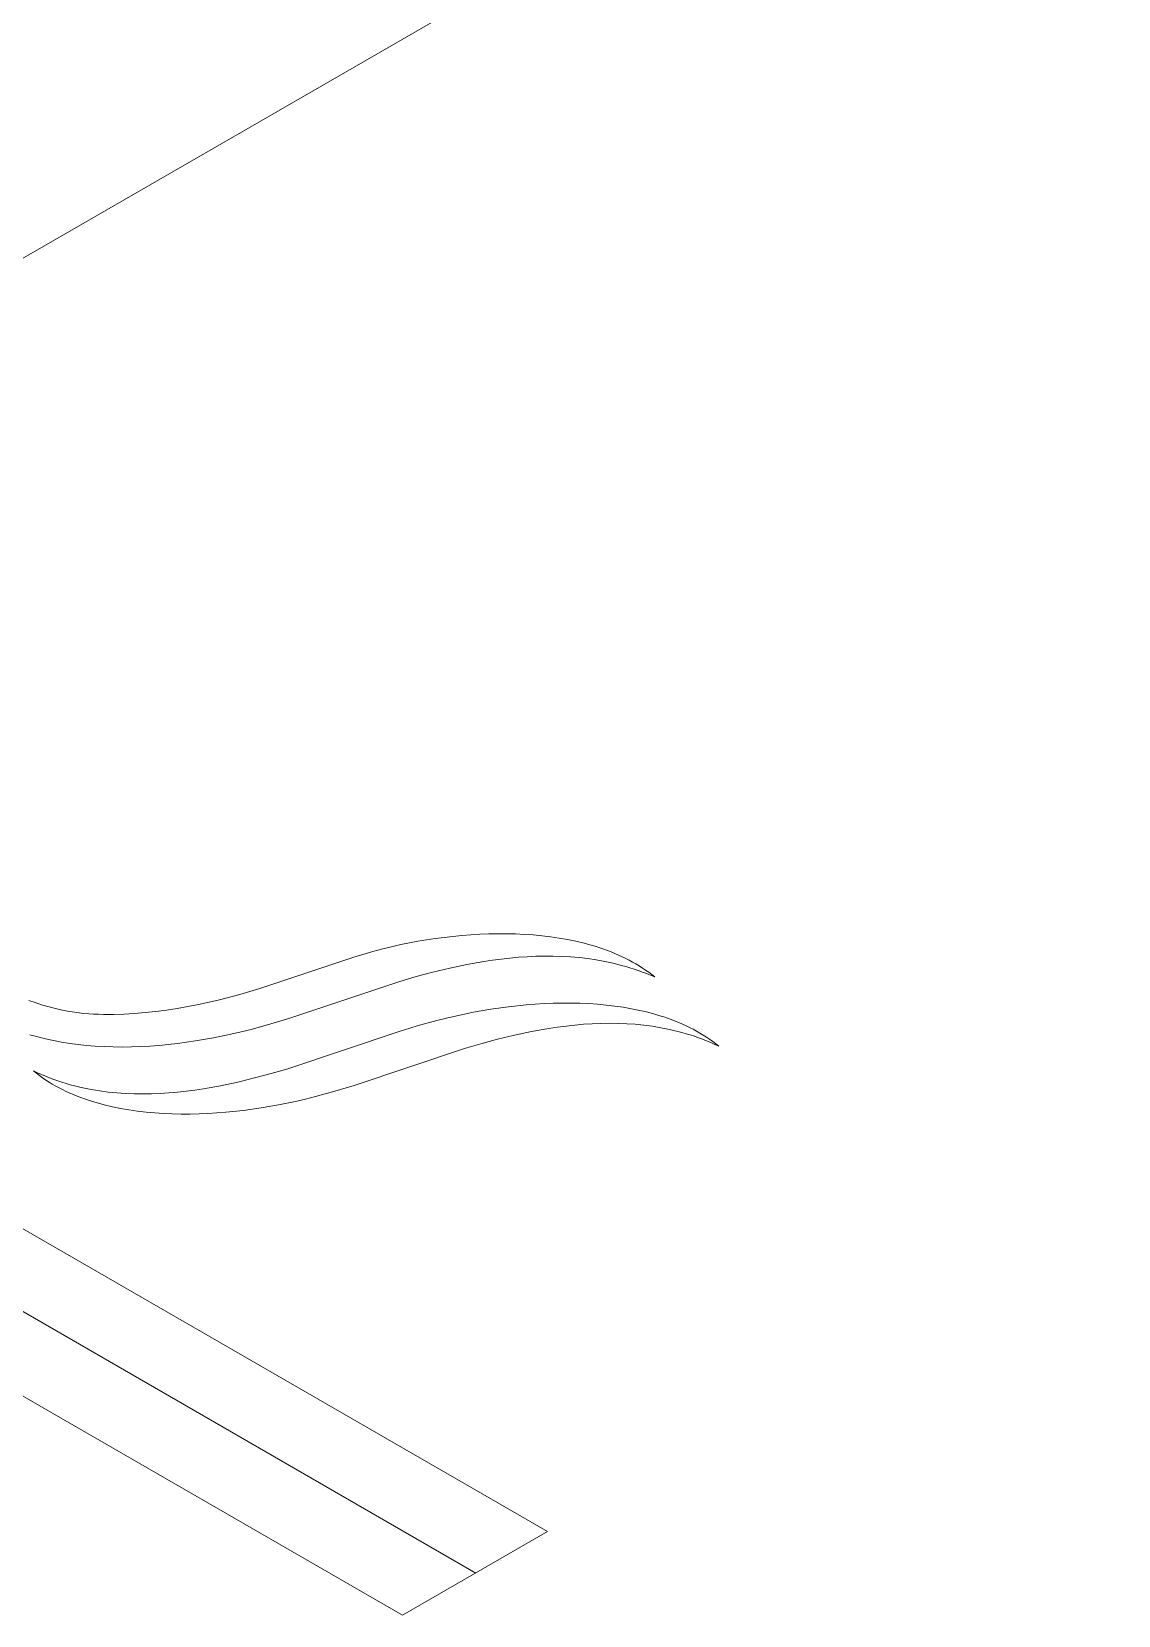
# Model space of a CAD drawing. Header units: inches. Extents: x -6.5 to 91.7, y -2.1 to 67.1.
# Drawn here: x 55.665 to 57.082, y 52.07 to 54.136 of the extents above; entities that cross this region are included whole.
import ezdxf

# ---------------------------------------------------------------- set-up
doc = ezdxf.new("R2010")
doc.units = ezdxf.units.IN
doc.layers.add('ZANO_R', color=7, linetype='Continuous', lineweight=0)

msp = doc.modelspace()

# ---------------------------------------------------------------- linework, layer by layer
at = {"layer": 'ZANO_R'}
for p, q in [((60.04864, 56.37804), (53.50333, 52.5988)), ((56.10991, 52.93612), (56.12266, 52.9395)), ((56.12266, 52.9395), (56.13565, 52.94267)), ((56.13565, 52.94267), (56.14645, 52.94509)), ((56.14645, 52.94509), (56.15742, 52.94734)), ((56.15742, 52.94734), (56.16855, 52.94942)), ((56.16855, 52.94942), (56.1798, 52.95133)), ((56.1798, 52.95133), (56.19118, 52.95305)), ((56.19118, 52.95305), (56.20266, 52.95458)), ((56.20266, 52.95458), (56.21422, 52.95591)), ((56.21422, 52.95591), (56.22584, 52.95703)), ((56.22584, 52.95703), (56.23751, 52.95794)), ((56.23751, 52.95794), (56.24921, 52.95862)), ((56.24921, 52.95862), (56.26091, 52.95908)), ((56.26091, 52.95908), (56.27261, 52.9593)), ((56.27261, 52.9593), (56.28428, 52.95928)), ((56.28428, 52.95928), (56.29591, 52.95901)), ((56.29591, 52.95901), (56.30747, 52.95848)), ((56.30747, 52.95848), (56.31896, 52.95768)), ((56.31896, 52.95768), (56.33035, 52.95662)), ((56.33035, 52.95662), (56.34162, 52.95527)), ((56.34162, 52.95527), (56.35276, 52.95363)), ((56.35276, 52.95363), (56.36375, 52.95171)), ((56.36375, 52.95171), (56.37456, 52.94948)), ((56.37456, 52.94948), (56.38519, 52.94694)), ((56.38519, 52.94694), (56.39562, 52.94408)), ((56.39562, 52.94408), (56.40075, 52.94253)), ((56.40075, 52.94253), (56.40582, 52.9409)), ((56.40582, 52.9409), (56.41083, 52.93918)), ((56.41083, 52.93918), (56.41578, 52.93739)), ((55.96253, 52.88792), (56.085, 52.92883)), ((56.085, 52.92883), (56.10991, 52.93612)), ((56.23225, 52.91913), (56.21006, 52.91445)), ((56.25462, 52.92312), (56.23225, 52.91913)), ((56.26586, 52.92482), (56.25462, 52.92312)), ((56.27713, 52.92631), (56.26586, 52.92482)), ((56.28842, 52.92757), (56.27713, 52.92631)), ((56.29972, 52.9286), (56.28842, 52.92757)), ((56.31103, 52.92938), (56.29972, 52.9286)), ((56.32234, 52.9299), (56.31103, 52.92938)), ((56.33364, 52.93014), (56.32234, 52.9299)), ((56.34494, 52.9301), (56.33364, 52.93014)), ((56.35621, 52.92977), (56.34494, 52.9301)), ((56.36747, 52.92912), (56.35621, 52.92977)), ((56.37869, 52.92815), (56.36747, 52.92912)), ((56.38987, 52.92685), (56.37869, 52.92815)), ((56.40101, 52.9252), (56.38987, 52.92685)), ((56.4121, 52.92319), (56.40101, 52.9252)), ((56.42313, 52.92081), (56.4121, 52.92319)), ((56.41578, 52.93739), (56.42066, 52.93551)), ((56.42066, 52.93551), (56.42548, 52.93354)), ((56.4341, 52.91805), (56.42313, 52.92081)), ((56.42548, 52.93354), (56.43023, 52.93148)), ((56.43023, 52.93148), (56.4349, 52.92934)), ((56.4349, 52.92934), (56.4395, 52.92711)), ((56.4395, 52.92711), (56.44403, 52.92479)), ((56.44403, 52.92479), (56.44847, 52.92239)), ((56.44847, 52.92239), (56.45284, 52.91989)), ((56.45284, 52.91989), (56.45713, 52.91729)), ((56.16644, 52.90336), (56.14512, 52.89716)), ((56.18811, 52.90916), (56.16644, 52.90336)), ((56.21006, 52.91445), (56.18811, 52.90916)), ((56.43956, 52.91652), (56.4341, 52.91805)), ((56.445, 52.91489), (56.43956, 52.91652)), ((56.45042, 52.91316), (56.445, 52.91489)), ((56.45583, 52.91133), (56.45042, 52.91316)), ((56.46121, 52.90939), (56.45583, 52.91133)), ((56.45713, 52.91729), (56.46132, 52.91461)), ((56.46657, 52.90734), (56.46121, 52.90939)), ((56.46132, 52.91461), (56.46544, 52.91183)), ((56.46544, 52.91183), (56.46946, 52.90896)), ((56.47191, 52.90519), (56.46657, 52.90734)), ((56.46946, 52.90896), (56.47339, 52.90599)), ((56.47722, 52.90292), (56.47191, 52.90519)), ((56.47339, 52.90599), (56.47722, 52.90292)), ((55.9099, 52.8733), (55.93634, 52.8802)), ((55.93634, 52.8802), (55.96253, 52.88792)), ((56.14512, 52.89716), (56.00151, 52.84926)), ((55.66126, 52.87243), (55.66947, 52.86946)), ((55.66947, 52.86946), (55.67772, 52.86673)), ((55.67772, 52.86673), (55.68605, 52.86425)), ((55.68605, 52.86425), (55.69447, 52.86202)), ((55.69447, 52.86202), (55.70303, 52.86005)), ((55.70303, 52.86005), (55.71175, 52.85835)), ((55.71175, 52.85835), (55.72066, 52.85693)), ((55.72066, 52.85693), (55.72679, 52.85614)), ((55.7992, 52.85519), (55.81302, 52.85637)), ((55.81302, 52.85637), (55.82693, 52.85791)), ((55.82693, 52.85791), (55.84089, 52.85978)), ((55.84089, 52.85978), (55.85485, 52.86196)), ((55.85485, 52.86196), (55.86878, 52.86443)), ((55.86878, 52.86443), (55.88262, 52.86716)), ((55.88262, 52.86716), (55.89635, 52.87012)), ((55.89635, 52.87012), (55.9099, 52.8733)), ((56.21921, 52.85236), (56.24123, 52.85691)), ((56.24123, 52.85691), (56.26377, 52.86082)), ((56.26377, 52.86082), (56.28669, 52.86404)), ((56.28669, 52.86404), (56.30987, 52.86649)), ((56.30987, 52.86649), (56.32151, 52.86741)), ((56.32151, 52.86741), (56.33317, 52.86811)), ((56.33317, 52.86811), (56.34483, 52.86859)), ((56.34483, 52.86859), (56.35648, 52.86884)), ((56.35648, 52.86884), (56.36809, 52.86885)), ((56.36809, 52.86885), (56.37965, 52.86861)), ((56.37965, 52.86861), (56.39114, 52.86812)), ((56.39114, 52.86812), (56.40256, 52.86736)), ((56.40256, 52.86736), (56.41387, 52.86633)), ((56.41387, 52.86633), (56.42507, 52.86501)), ((56.42507, 52.86501), (56.43614, 52.86341)), ((56.43614, 52.86341), (56.44707, 52.86152)), ((56.44707, 52.86152), (56.45783, 52.85931)), ((56.45783, 52.85931), (56.46841, 52.8568)), ((56.46841, 52.8568), (56.47879, 52.85396)), ((55.72679, 52.85614), (55.73301, 52.85547)), ((55.73301, 52.85547), (55.73933, 52.85493)), ((55.73933, 52.85493), (55.74572, 52.85451)), ((55.74572, 52.85451), (55.7522, 52.8542)), ((55.7522, 52.8542), (55.75874, 52.85402)), ((55.75874, 52.85402), (55.77202, 52.85399)), ((55.77202, 52.85399), (55.78552, 52.85438)), ((55.78552, 52.85438), (55.7992, 52.85519)), ((55.97664, 52.84163), (55.95116, 52.83455)), ((56.00151, 52.84926), (55.97664, 52.84163)), ((56.14278, 52.83137), (56.16762, 52.83898)), ((56.16762, 52.83898), (56.19303, 52.84603)), ((56.19303, 52.84603), (56.20601, 52.84929)), ((56.20601, 52.84929), (56.21921, 52.85236)), ((56.33916, 52.83581), (56.31672, 52.83181)), ((56.35043, 52.8375), (56.33916, 52.83581)), ((56.36172, 52.83896), (56.35043, 52.8375)), ((56.37302, 52.8402), (56.36172, 52.83896)), ((56.38433, 52.84119), (56.37302, 52.8402)), ((56.39564, 52.84191), (56.38433, 52.84119)), ((56.40695, 52.84236), (56.39564, 52.84191)), ((56.41824, 52.84253), (56.40695, 52.84236)), ((56.42952, 52.8424), (56.41824, 52.84253)), ((56.44076, 52.84195), (56.42952, 52.8424)), ((56.45198, 52.84118), (56.44076, 52.84195)), ((56.46315, 52.84006), (56.45198, 52.84118)), ((56.47428, 52.8386), (56.46315, 52.84006)), ((56.48535, 52.83677), (56.47428, 52.8386)), ((56.47879, 52.85396), (56.48391, 52.85242)), ((56.48391, 52.85242), (56.48897, 52.85079)), ((56.49637, 52.83456), (56.48535, 52.83677)), ((56.48897, 52.85079), (56.49397, 52.84908)), ((56.49397, 52.84908), (56.49891, 52.84729)), ((56.49891, 52.84729), (56.5038, 52.84541)), ((56.5038, 52.84541), (56.50861, 52.84344)), ((56.50861, 52.84344), (56.51337, 52.84138)), ((56.51337, 52.84138), (56.51806, 52.83923)), ((56.51806, 52.83923), (56.52267, 52.837)), ((56.52267, 52.837), (56.52722, 52.83467)), ((55.67295, 52.8248), (55.66283, 52.82759)), ((55.6832, 52.82227), (55.67295, 52.8248)), ((55.69357, 52.82001), (55.6832, 52.82227)), ((55.70407, 52.818), (55.69357, 52.82001)), ((55.71469, 52.81627), (55.70407, 52.818)), ((55.72545, 52.81481), (55.71469, 52.81627)), ((55.85503, 52.81615), (55.84307, 52.81481)), ((55.87875, 52.81944), (55.85503, 52.81615)), ((55.90209, 52.82347), (55.87875, 52.81944)), ((55.92487, 52.82818), (55.90209, 52.82347)), ((55.93813, 52.83127), (55.92487, 52.82818)), ((55.95116, 52.83455), (55.93813, 52.83127)), ((55.99885, 52.78331), (56.14278, 52.83137)), ((56.25063, 52.8159), (56.22919, 52.80963)), ((56.2724, 52.82176), (56.25063, 52.8159)), ((56.29445, 52.8271), (56.2724, 52.82176)), ((56.31672, 52.83181), (56.29445, 52.8271)), ((56.50185, 52.83331), (56.49637, 52.83456)), ((56.50731, 52.83196), (56.50185, 52.83331)), ((56.51276, 52.83051), (56.50731, 52.83196)), ((56.51818, 52.82895), (56.51276, 52.83051)), ((56.52359, 52.82729), (56.51818, 52.82895)), ((56.52897, 52.82553), (56.52359, 52.82729)), ((56.52722, 52.83467), (56.53169, 52.83224)), ((56.53433, 52.82365), (56.52897, 52.82553)), ((56.53169, 52.83224), (56.53609, 52.82973)), ((56.53967, 52.82167), (56.53433, 52.82365)), ((56.53609, 52.82973), (56.54041, 52.82712)), ((56.54499, 52.81958), (56.53967, 52.82167)), ((56.54041, 52.82712), (56.54465, 52.82441)), ((56.54465, 52.82441), (56.54881, 52.82161)), ((56.55028, 52.81737), (56.54499, 52.81958)), ((56.54881, 52.82161), (56.55289, 52.81871)), ((56.55555, 52.81505), (56.55028, 52.81737)), ((56.55289, 52.81871), (56.55688, 52.81571)), ((56.56079, 52.81261), (56.55555, 52.81505)), ((56.55688, 52.81571), (56.56079, 52.81261)), ((55.73634, 52.81362), (55.72545, 52.81481)), ((55.74787, 52.81267), (55.73634, 52.81362)), ((55.75954, 52.81202), (55.74787, 52.81267)), ((55.77131, 52.81164), (55.75954, 52.81202)), ((55.78317, 52.81154), (55.77131, 52.81164)), ((55.79509, 52.81171), (55.78317, 52.81154)), ((55.80707, 52.81213), (55.79509, 52.81171)), ((55.81907, 52.81279), (55.80707, 52.81213)), ((55.83108, 52.81369), (55.81907, 52.81279)), ((55.84307, 52.81481), (55.83108, 52.81369)), ((56.22919, 52.80963), (56.08527, 52.76157)), ((55.30754, 52.77416), (56.33758, 52.17946)), ((55.67117, 52.77723), (55.66726, 52.78033)), ((55.66726, 52.78033), (55.6725, 52.77789)), ((55.67516, 52.77423), (55.67117, 52.77723)), ((55.6725, 52.77789), (55.67777, 52.77557)), ((55.67923, 52.77133), (55.67516, 52.77423)), ((55.67777, 52.77557), (55.68306, 52.77337)), ((55.95565, 52.77119), (55.97742, 52.77704)), ((55.97742, 52.77704), (55.99885, 52.78331)), ((55.68339, 52.76853), (55.67923, 52.77133)), ((55.68306, 52.77337), (55.68837, 52.77127)), ((55.68764, 52.76582), (55.68339, 52.76853)), ((55.69196, 52.76321), (55.68764, 52.76582)), ((55.68837, 52.77127), (55.69371, 52.76929)), ((55.69635, 52.7607), (55.69196, 52.76321)), ((55.69371, 52.76929), (55.69907, 52.76742)), ((55.70083, 52.75828), (55.69635, 52.7607)), ((55.69907, 52.76742), (55.70446, 52.76565)), ((55.70537, 52.75595), (55.70083, 52.75828)), ((55.70446, 52.76565), (55.70986, 52.76399)), ((55.70999, 52.75371), (55.70537, 52.75595)), ((55.70986, 52.76399), (55.71529, 52.76244)), ((55.71468, 52.75156), (55.70999, 52.75371)), ((55.71529, 52.76244), (55.72074, 52.76099)), ((55.72074, 52.76099), (55.7262, 52.75963)), ((55.7262, 52.75963), (55.73168, 52.75838)), ((55.73168, 52.75838), (55.74269, 52.75617)), ((55.74269, 52.75617), (55.75377, 52.75434)), ((55.75377, 52.75434), (55.76489, 52.75288)), ((55.85503, 52.75274), (55.86633, 52.75398)), ((55.86633, 52.75398), (55.87762, 52.75545)), ((55.87762, 52.75545), (55.88888, 52.75714)), ((55.88888, 52.75714), (55.91132, 52.76113)), ((55.91132, 52.76113), (55.9336, 52.76585)), ((55.9336, 52.76585), (55.95565, 52.77119)), ((56.06043, 52.75396), (56.03502, 52.74692)), ((56.08527, 52.76157), (56.06043, 52.75396)), ((55.71943, 52.74951), (55.71468, 52.75156)), ((55.72425, 52.74754), (55.71943, 52.74951)), ((55.72913, 52.74565), (55.72425, 52.74754)), ((55.73408, 52.74386), (55.72913, 52.74565)), ((55.73908, 52.74215), (55.73408, 52.74386)), ((55.74414, 52.74053), (55.73908, 52.74215)), ((55.74925, 52.73898), (55.74414, 52.74053)), ((55.75964, 52.73615), (55.74925, 52.73898)), ((55.77022, 52.73363), (55.75964, 52.73615)), ((55.76489, 52.75288), (55.77607, 52.75177)), ((55.78098, 52.73143), (55.77022, 52.73363)), ((55.77607, 52.75177), (55.78728, 52.75099)), ((55.78728, 52.75099), (55.79853, 52.75055)), ((55.79853, 52.75055), (55.8098, 52.75041)), ((55.8098, 52.75041), (55.8211, 52.75058)), ((55.8211, 52.75058), (55.8324, 52.75103)), ((55.8324, 52.75103), (55.84372, 52.75176)), ((55.84372, 52.75176), (55.85503, 52.75274)), ((55.98682, 52.73603), (55.96428, 52.73212)), ((56.00884, 52.74058), (55.98682, 52.73603)), ((56.02203, 52.74365), (56.00884, 52.74058)), ((56.03502, 52.74692), (56.02203, 52.74365)), ((55.7919, 52.72953), (55.78098, 52.73143)), ((55.80298, 52.72793), (55.7919, 52.72953)), ((55.81418, 52.72662), (55.80298, 52.72793)), ((55.82549, 52.72559), (55.81418, 52.72662)), ((55.8369, 52.72483), (55.82549, 52.72559)), ((55.8484, 52.72433), (55.8369, 52.72483)), ((55.85996, 52.72409), (55.8484, 52.72433)), ((55.87157, 52.7241), (55.85996, 52.72409)), ((55.88321, 52.72435), (55.87157, 52.7241)), ((55.89487, 52.72483), (55.88321, 52.72435)), ((55.90654, 52.72554), (55.89487, 52.72483)), ((55.91818, 52.72646), (55.90654, 52.72554)), ((55.94136, 52.72891), (55.91818, 52.72646)), ((55.96428, 52.73212), (55.94136, 52.72891)), ((56.14857, 52.07032), (55.11852, 52.66502)), ((55.30754, 52.66619), (56.24409, 52.12548)), ((56.33758, 52.17946), (56.14857, 52.07032))]:
    msp.add_line(p, q, dxfattribs=at)

doc.saveas('drawing.dxf')
